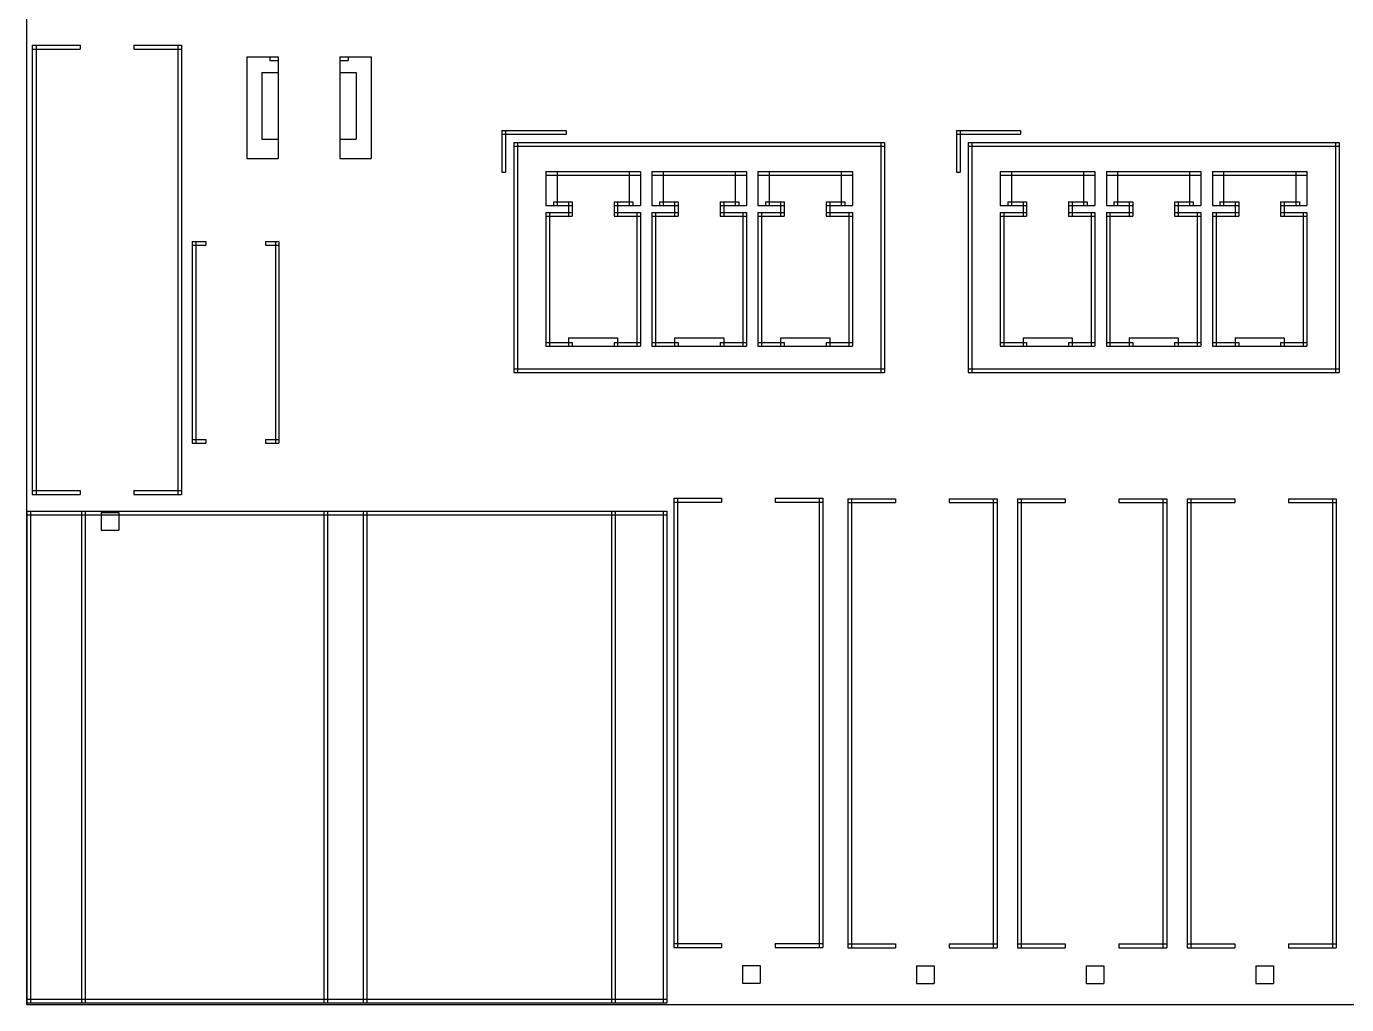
# Model space of a CAD drawing. Header units: metres. Extents: x 0 to 5834, y -4040 to 50.
# Drawn here: x 0 to 1716, y -4040 to -2769 of the extents above; entities that cross this region are included whole.
import ezdxf

# ---------------------------------------------------------------- set-up
doc = ezdxf.new("R2010")
doc.units = ezdxf.units.M

msp = doc.modelspace()

# ---------------------------------------------------------------- linework, layer by layer
for p, q in [((0, 0), (0, -4039.968504)), ((0, -4039.968504), (5833.913386, -4039.968504))]:
    msp.add_line(p, q)
at = {"layer": '1'}
for p, q in [((7.594488, -2793.287402), (69.681102, -2793.287402)), ((7.594488, -2793.287402), (7.594488, -2798.287402)), ((7.594488, -2793.287402), (12.594488, -2793.287402)), ((7.594488, -2793.287402), (7.594488, -3377.027559)), ((12.594488, -2793.287402), (12.594488, -3377.027559)), ((69.681102, -2793.287402), (69.681102, -2798.287402)), ((139.484252, -2793.287402), (201.570866, -2793.287402)), ((139.484252, -2793.287402), (139.484252, -2798.287402)), ((196.570866, -2793.287402), (201.570866, -2793.287402)), ((196.570866, -2793.287402), (196.570866, -3377.027559)), ((201.570866, -2793.287402), (201.570866, -2798.287402)), ((201.570866, -2793.287402), (201.570866, -3377.027559)), ((7.594488, -2798.287402), (69.681102, -2798.287402)), ((139.484252, -2798.287402), (201.570866, -2798.287402)), ((286.440945, -2808.204724), (327.046929, -2808.204724)), ((286.440945, -2808.204724), (286.440945, -2940.186417)), ((316.125984, -2808.204724), (326.992126, -2808.204724)), ((316.125984, -2808.204724), (316.125984, -2812.929134)), ((316.125984, -2812.929134), (326.992126, -2812.929134)), ((326.992126, -2808.204724), (326.992126, -2812.929134)), ((327.046929, -2808.204724), (327.046929, -2940.186417)), ((407.252283, -2808.204724), (447.858268, -2808.204724)), ((407.252283, -2808.204724), (407.252283, -2940.186417)), ((407.307087, -2808.204724), (418.173228, -2808.204724)), ((407.307087, -2808.204724), (407.307087, -2812.929134)), ((407.307087, -2812.929134), (418.173228, -2812.929134)), ((418.173228, -2808.204724), (418.173228, -2812.929134)), ((447.858268, -2808.204724), (447.858268, -2940.186417)), ((305.732283, -2828.639331), (326.998543, -2828.639331)), ((305.732283, -2828.639331), (305.732283, -2915.335827)), ((326.998543, -2828.639331), (326.998543, -2915.335827)), ((407.300669, -2828.639331), (428.566929, -2828.639331)), ((407.300669, -2828.639331), (407.300669, -2915.335827)), ((428.566929, -2828.639331), (428.566929, -2915.335827)), ((305.732283, -2915.335827), (326.998543, -2915.335827)), ((407.300669, -2915.335827), (428.566929, -2915.335827)), ((617.929134, -2904.110236), (701.393701, -2904.110236)), ((617.929134, -2904.110236), (617.929134, -2908.834646)), ((617.929134, -2904.110236), (622.653543, -2904.110236)), ((617.929134, -2904.110236), (617.929134, -2958.047244)), ((617.929134, -2908.834646), (701.393701, -2908.834646)), ((622.653543, -2904.110236), (622.653543, -2958.047244)), ((701.393701, -2904.110236), (701.393701, -2908.834646)), ((1208.480315, -2904.110236), (1213.204724, -2904.110236)), ((1208.480315, -2904.110236), (1208.480315, -2958.047244)), ((1208.480315, -2904.110236), (1291.944882, -2904.110236)), ((1208.480315, -2904.110236), (1208.480315, -2908.834646)), ((1208.480315, -2908.834646), (1291.944882, -2908.834646)), ((1213.204724, -2904.110236), (1213.204724, -2958.047244)), ((1291.944882, -2904.110236), (1291.944882, -2908.834646)), ((633.283465, -2919.464567), (1115.173228, -2919.464567)), ((633.283465, -2919.464567), (633.283465, -2924.188976)), ((633.283465, -2919.464567), (638.007874, -2919.464567)), ((633.283465, -2919.464567), (633.283465, -3218.283465)), ((633.283465, -2924.188976), (1115.173228, -2924.188976)), ((638.007874, -2919.464567), (638.007874, -3218.283465)), ((1110.448819, -2919.464567), (1115.173228, -2919.464567)), ((1110.448819, -2919.464567), (1110.448819, -3218.283465)), ((1115.173228, -2919.464567), (1115.173228, -2924.188976)), ((1115.173228, -2919.464567), (1115.173228, -3218.283465)), ((1223.834646, -2919.464567), (1228.559055, -2919.464567)), ((1223.834646, -2919.464567), (1223.834646, -3218.283465)), ((1223.834646, -2919.464567), (1705.724409, -2919.464567)), ((1223.834646, -2919.464567), (1223.834646, -2924.188976)), ((1223.834646, -2924.188976), (1705.724409, -2924.188976)), ((1228.559055, -2919.464567), (1228.559055, -3218.283465)), ((1701, -2919.464567), (1705.724409, -2919.464567)), ((1701, -2919.464567), (1701, -3218.283465)), ((1705.724409, -2919.464567), (1705.724409, -3218.283465)), ((1705.724409, -2919.464567), (1705.724409, -2924.188976)), ((286.440945, -2940.186417), (327.046929, -2940.186417)), ((407.252283, -2940.186417), (447.858268, -2940.186417)), ((617.929134, -2958.047244), (622.653543, -2958.047244)), ((675.015748, -2957.259843), (689.582677, -2957.259843)), ((675.015748, -2957.259843), (675.015748, -3001.354331)), ((675.015748, -2957.259843), (797.850394, -2957.259843)), ((675.015748, -2957.259843), (675.015748, -2961.984252)), ((675.015748, -2961.984252), (797.850394, -2961.984252)), ((689.582677, -2957.259843), (689.582677, -3001.354331)), ((783.283465, -2957.259843), (797.850394, -2957.259843)), ((783.283465, -2957.259843), (783.283465, -3001.354331)), ((797.850394, -2957.259843), (797.850394, -2961.984252)), ((797.850394, -2957.259843), (797.850394, -3001.354331)), ((812.811024, -2957.259843), (935.645669, -2957.259843)), ((812.811024, -2957.259843), (812.811024, -2961.984252)), ((812.811024, -2957.259843), (827.377953, -2957.259843)), ((812.811024, -2957.259843), (812.811024, -3001.354331)), ((812.811024, -2961.984252), (935.645669, -2961.984252)), ((827.377953, -2957.259843), (827.377953, -3001.354331)), ((921.07874, -2957.259843), (935.645669, -2957.259843)), ((921.07874, -2957.259843), (921.07874, -3001.354331)), ((935.645669, -2957.259843), (935.645669, -3001.354331)), ((935.645669, -2957.259843), (935.645669, -2961.984252)), ((950.606299, -2957.259843), (1073.440945, -2957.259843)), ((950.606299, -2957.259843), (950.606299, -2961.984252)), ((950.606299, -2957.259843), (965.173228, -2957.259843)), ((950.606299, -2957.259843), (950.606299, -3001.354331)), ((950.606299, -2961.984252), (1073.440945, -2961.984252)), ((965.173228, -2957.259843), (965.173228, -3001.354331)), ((1058.874016, -2957.259843), (1073.440945, -2957.259843)), ((1058.874016, -2957.259843), (1058.874016, -3001.354331)), ((1073.440945, -2957.259843), (1073.440945, -2961.984252)), ((1073.440945, -2957.259843), (1073.440945, -3001.354331)), ((1208.480315, -2958.047244), (1213.204724, -2958.047244)), ((1265.566929, -2957.259843), (1388.401575, -2957.259843)), ((1265.566929, -2957.259843), (1265.566929, -2961.984252)), ((1265.566929, -2957.259843), (1280.133858, -2957.259843)), ((1265.566929, -2957.259843), (1265.566929, -3001.354331)), ((1265.566929, -2961.984252), (1388.401575, -2961.984252)), ((1280.133858, -2957.259843), (1280.133858, -3001.354331)), ((1373.834646, -2957.259843), (1388.401575, -2957.259843)), ((1373.834646, -2957.259843), (1373.834646, -3001.354331)), ((1388.401575, -2957.259843), (1388.401575, -3001.354331)), ((1388.401575, -2957.259843), (1388.401575, -2961.984252)), ((1403.362205, -2957.259843), (1526.19685, -2957.259843)), ((1403.362205, -2957.259843), (1403.362205, -2961.984252)), ((1403.362205, -2957.259843), (1417.929134, -2957.259843)), ((1403.362205, -2957.259843), (1403.362205, -3001.354331)), ((1403.362205, -2961.984252), (1526.19685, -2961.984252)), ((1417.929134, -2957.259843), (1417.929134, -3001.354331)), ((1511.629921, -2957.259843), (1526.19685, -2957.259843)), ((1511.629921, -2957.259843), (1511.629921, -3001.354331)), ((1526.19685, -2957.259843), (1526.19685, -2961.984252)), ((1526.19685, -2957.259843), (1526.19685, -3001.354331)), ((1541.15748, -2957.259843), (1663.992126, -2957.259843)), ((1541.15748, -2957.259843), (1541.15748, -2961.984252)), ((1541.15748, -2957.259843), (1555.724409, -2957.259843)), ((1541.15748, -2957.259843), (1541.15748, -3001.354331)), ((1541.15748, -2961.984252), (1663.992126, -2961.984252)), ((1555.724409, -2957.259843), (1555.724409, -3001.354331)), ((1649.425197, -2957.259843), (1663.992126, -2957.259843)), ((1649.425197, -2957.259843), (1649.425197, -3001.354331)), ((1663.992126, -2957.259843), (1663.992126, -2961.984252)), ((1663.992126, -2957.259843), (1663.992126, -3001.354331)), ((675.015748, -3001.354331), (689.582677, -3001.354331)), ((684.858268, -2996.629921), (709.267717, -2996.629921)), ((684.858268, -2996.629921), (684.858268, -3001.354331)), ((684.858268, -3001.354331), (709.267717, -3001.354331)), ((704.543307, -2996.629921), (709.267717, -2996.629921)), ((704.543307, -2996.629921), (704.543307, -3015.133858)), ((709.267717, -2996.629921), (709.267717, -3001.354331)), ((709.267717, -2996.629921), (709.267717, -3015.133858)), ((763.598425, -2996.629921), (768.322835, -2996.629921)), ((763.598425, -2996.629921), (763.598425, -3015.133858)), ((763.598425, -2996.629921), (788.007874, -2996.629921)), ((763.598425, -2996.629921), (763.598425, -3001.354331)), ((763.598425, -3001.354331), (788.007874, -3001.354331)), ((768.322835, -2996.629921), (768.322835, -3015.133858)), ((783.283465, -3001.354331), (797.850394, -3001.354331)), ((788.007874, -2996.629921), (788.007874, -3001.354331)), ((812.811024, -3001.354331), (827.377953, -3001.354331)), ((822.653543, -2996.629921), (847.062992, -2996.629921)), ((822.653543, -2996.629921), (822.653543, -3001.354331)), ((822.653543, -3001.354331), (847.062992, -3001.354331)), ((842.338583, -2996.629921), (847.062992, -2996.629921)), ((842.338583, -2996.629921), (842.338583, -3015.133858)), ((847.062992, -2996.629921), (847.062992, -3001.354331)), ((847.062992, -2996.629921), (847.062992, -3015.133858)), ((901.393701, -2996.629921), (906.11811, -2996.629921)), ((901.393701, -2996.629921), (901.393701, -3015.133858)), ((901.393701, -2996.629921), (925.80315, -2996.629921)), ((901.393701, -2996.629921), (901.393701, -3001.354331)), ((901.393701, -3001.354331), (925.80315, -3001.354331)), ((906.11811, -2996.629921), (906.11811, -3015.133858)), ((921.07874, -3001.354331), (935.645669, -3001.354331)), ((925.80315, -2996.629921), (925.80315, -3001.354331)), ((950.606299, -3001.354331), (965.173228, -3001.354331)), ((960.448819, -2996.629921), (984.858268, -2996.629921)), ((960.448819, -2996.629921), (960.448819, -3001.354331)), ((960.448819, -3001.354331), (984.858268, -3001.354331)), ((980.133858, -2996.629921), (984.858268, -2996.629921)), ((980.133858, -2996.629921), (980.133858, -3015.133858)), ((984.858268, -2996.629921), (984.858268, -3001.354331)), ((984.858268, -2996.629921), (984.858268, -3015.133858)), ((1039.188976, -2996.629921), (1043.913386, -2996.629921)), ((1039.188976, -2996.629921), (1039.188976, -3015.133858)), ((1039.188976, -2996.629921), (1063.598425, -2996.629921)), ((1039.188976, -2996.629921), (1039.188976, -3001.354331)), ((1039.188976, -3001.354331), (1063.598425, -3001.354331)), ((1043.913386, -2996.629921), (1043.913386, -3015.133858)), ((1058.874016, -3001.354331), (1073.440945, -3001.354331)), ((1063.598425, -2996.629921), (1063.598425, -3001.354331)), ((1265.566929, -3001.354331), (1280.133858, -3001.354331)), ((1275.409449, -2996.629921), (1299.818898, -2996.629921)), ((1275.409449, -2996.629921), (1275.409449, -3001.354331)), ((1275.409449, -3001.354331), (1299.818898, -3001.354331)), ((1295.094488, -2996.629921), (1299.818898, -2996.629921)), ((1295.094488, -2996.629921), (1295.094488, -3015.133858)), ((1299.818898, -2996.629921), (1299.818898, -3015.133858)), ((1299.818898, -2996.629921), (1299.818898, -3001.354331)), ((1354.149606, -2996.629921), (1378.559055, -2996.629921)), ((1354.149606, -2996.629921), (1354.149606, -3001.354331)), ((1354.149606, -2996.629921), (1358.874016, -2996.629921)), ((1354.149606, -2996.629921), (1354.149606, -3015.133858)), ((1354.149606, -3001.354331), (1378.559055, -3001.354331)), ((1358.874016, -2996.629921), (1358.874016, -3015.133858)), ((1373.834646, -3001.354331), (1388.401575, -3001.354331)), ((1378.559055, -2996.629921), (1378.559055, -3001.354331)), ((1403.362205, -3001.354331), (1417.929134, -3001.354331)), ((1413.204724, -2996.629921), (1437.614173, -2996.629921)), ((1413.204724, -2996.629921), (1413.204724, -3001.354331)), ((1413.204724, -3001.354331), (1437.614173, -3001.354331)), ((1432.889764, -2996.629921), (1437.614173, -2996.629921)), ((1432.889764, -2996.629921), (1432.889764, -3015.133858)), ((1437.614173, -2996.629921), (1437.614173, -3015.133858)), ((1437.614173, -2996.629921), (1437.614173, -3001.354331)), ((1491.944882, -2996.629921), (1496.669291, -2996.629921)), ((1491.944882, -2996.629921), (1491.944882, -3015.133858)), ((1491.944882, -2996.629921), (1516.354331, -2996.629921)), ((1491.944882, -2996.629921), (1491.944882, -3001.354331)), ((1491.944882, -3001.354331), (1516.354331, -3001.354331)), ((1496.669291, -2996.629921), (1496.669291, -3015.133858)), ((1511.629921, -3001.354331), (1526.19685, -3001.354331)), ((1516.354331, -2996.629921), (1516.354331, -3001.354331)), ((1541.15748, -3001.354331), (1555.724409, -3001.354331)), ((1551, -2996.629921), (1575.409449, -2996.629921)), ((1551, -2996.629921), (1551, -3001.354331)), ((1551, -3001.354331), (1575.409449, -3001.354331)), ((1570.685039, -2996.629921), (1575.409449, -2996.629921)), ((1570.685039, -2996.629921), (1570.685039, -3015.133858)), ((1575.409449, -2996.629921), (1575.409449, -3015.133858)), ((1575.409449, -2996.629921), (1575.409449, -3001.354331)), ((1629.740157, -2996.629921), (1634.464567, -2996.629921)), ((1629.740157, -2996.629921), (1629.740157, -3015.133858)), ((1629.740157, -2996.629921), (1654.149606, -2996.629921)), ((1629.740157, -2996.629921), (1629.740157, -3001.354331)), ((1629.740157, -3001.354331), (1654.149606, -3001.354331)), ((1634.464567, -2996.629921), (1634.464567, -3015.133858)), ((1649.425197, -3001.354331), (1663.992126, -3001.354331)), ((1654.149606, -2996.629921), (1654.149606, -3001.354331)), ((675.015748, -3010.409449), (679.740157, -3010.409449)), ((675.015748, -3010.409449), (675.015748, -3184.425197)), ((675.015748, -3010.409449), (709.267717, -3010.409449)), ((675.015748, -3010.409449), (675.015748, -3015.133858)), ((675.015748, -3015.133858), (709.267717, -3015.133858)), ((679.740157, -3010.409449), (679.740157, -3184.425197)), ((704.543307, -3015.133858), (709.267717, -3015.133858)), ((709.267717, -3010.409449), (709.267717, -3015.133858)), ((763.598425, -3010.409449), (797.850394, -3010.409449)), ((763.598425, -3010.409449), (763.598425, -3015.133858)), ((763.598425, -3015.133858), (797.850394, -3015.133858)), ((763.598425, -3015.133858), (768.322835, -3015.133858)), ((793.125984, -3010.409449), (797.850394, -3010.409449)), ((793.125984, -3010.409449), (793.125984, -3184.425197)), ((797.850394, -3010.409449), (797.850394, -3015.133858)), ((797.850394, -3010.409449), (797.850394, -3184.425197)), ((812.811024, -3010.409449), (817.535433, -3010.409449)), ((812.811024, -3010.409449), (812.811024, -3184.425197)), ((812.811024, -3010.409449), (847.062992, -3010.409449)), ((812.811024, -3010.409449), (812.811024, -3015.133858)), ((812.811024, -3015.133858), (847.062992, -3015.133858)), ((817.535433, -3010.409449), (817.535433, -3184.425197)), ((842.338583, -3015.133858), (847.062992, -3015.133858)), ((847.062992, -3010.409449), (847.062992, -3015.133858)), ((901.393701, -3010.409449), (935.645669, -3010.409449)), ((901.393701, -3010.409449), (901.393701, -3015.133858)), ((901.393701, -3015.133858), (935.645669, -3015.133858)), ((901.393701, -3015.133858), (906.11811, -3015.133858)), ((930.92126, -3010.409449), (935.645669, -3010.409449)), ((930.92126, -3010.409449), (930.92126, -3184.425197)), ((935.645669, -3010.409449), (935.645669, -3015.133858)), ((935.645669, -3010.409449), (935.645669, -3184.425197)), ((950.606299, -3010.409449), (955.330709, -3010.409449)), ((950.606299, -3010.409449), (950.606299, -3184.425197)), ((950.606299, -3010.409449), (984.858268, -3010.409449)), ((950.606299, -3010.409449), (950.606299, -3015.133858)), ((950.606299, -3015.133858), (984.858268, -3015.133858)), ((955.330709, -3010.409449), (955.330709, -3184.425197)), ((980.133858, -3015.133858), (984.858268, -3015.133858)), ((984.858268, -3010.409449), (984.858268, -3015.133858)), ((1039.188976, -3010.409449), (1073.440945, -3010.409449)), ((1039.188976, -3010.409449), (1039.188976, -3015.133858)), ((1039.188976, -3015.133858), (1043.913386, -3015.133858)), ((1039.188976, -3015.133858), (1073.440945, -3015.133858)), ((1068.716535, -3010.409449), (1073.440945, -3010.409449)), ((1068.716535, -3010.409449), (1068.716535, -3184.425197)), ((1073.440945, -3010.409449), (1073.440945, -3015.133858)), ((1073.440945, -3010.409449), (1073.440945, -3184.425197)), ((1265.566929, -3010.409449), (1299.818898, -3010.409449)), ((1265.566929, -3010.409449), (1265.566929, -3015.133858)), ((1265.566929, -3010.409449), (1270.291339, -3010.409449)), ((1265.566929, -3010.409449), (1265.566929, -3184.425197)), ((1265.566929, -3015.133858), (1299.818898, -3015.133858)), ((1270.291339, -3010.409449), (1270.291339, -3184.425197)), ((1295.094488, -3015.133858), (1299.818898, -3015.133858)), ((1299.818898, -3010.409449), (1299.818898, -3015.133858)), ((1354.149606, -3010.409449), (1388.401575, -3010.409449)), ((1354.149606, -3010.409449), (1354.149606, -3015.133858)), ((1354.149606, -3015.133858), (1358.874016, -3015.133858)), ((1354.149606, -3015.133858), (1388.401575, -3015.133858)), ((1383.677165, -3010.409449), (1388.401575, -3010.409449)), ((1383.677165, -3010.409449), (1383.677165, -3184.425197)), ((1388.401575, -3010.409449), (1388.401575, -3184.425197)), ((1388.401575, -3010.409449), (1388.401575, -3015.133858)), ((1403.362205, -3010.409449), (1408.086614, -3010.409449)), ((1403.362205, -3010.409449), (1403.362205, -3184.425197)), ((1403.362205, -3010.409449), (1437.614173, -3010.409449)), ((1403.362205, -3010.409449), (1403.362205, -3015.133858)), ((1403.362205, -3015.133858), (1437.614173, -3015.133858)), ((1408.086614, -3010.409449), (1408.086614, -3184.425197)), ((1432.889764, -3015.133858), (1437.614173, -3015.133858)), ((1437.614173, -3010.409449), (1437.614173, -3015.133858)), ((1491.944882, -3010.409449), (1526.19685, -3010.409449)), ((1491.944882, -3010.409449), (1491.944882, -3015.133858)), ((1491.944882, -3015.133858), (1496.669291, -3015.133858)), ((1491.944882, -3015.133858), (1526.19685, -3015.133858)), ((1521.472441, -3010.409449), (1526.19685, -3010.409449)), ((1521.472441, -3010.409449), (1521.472441, -3184.425197)), ((1526.19685, -3010.409449), (1526.19685, -3015.133858)), ((1526.19685, -3010.409449), (1526.19685, -3184.425197)), ((1541.15748, -3010.409449), (1575.409449, -3010.409449)), ((1541.15748, -3010.409449), (1541.15748, -3015.133858)), ((1541.15748, -3010.409449), (1545.88189, -3010.409449)), ((1541.15748, -3010.409449), (1541.15748, -3184.425197)), ((1541.15748, -3015.133858), (1575.409449, -3015.133858)), ((1545.88189, -3010.409449), (1545.88189, -3184.425197)), ((1570.685039, -3015.133858), (1575.409449, -3015.133858)), ((1575.409449, -3010.409449), (1575.409449, -3015.133858)), ((1629.740157, -3010.409449), (1663.992126, -3010.409449)), ((1629.740157, -3010.409449), (1629.740157, -3015.133858)), ((1629.740157, -3015.133858), (1663.992126, -3015.133858)), ((1629.740157, -3015.133858), (1634.464567, -3015.133858)), ((1659.267717, -3010.409449), (1663.992126, -3010.409449)), ((1659.267717, -3010.409449), (1659.267717, -3184.425197)), ((1663.992126, -3010.409449), (1663.992126, -3015.133858)), ((1663.992126, -3010.409449), (1663.992126, -3184.425197)), ((215.606299, -3048.11811), (220.330709, -3048.11811)), ((215.606299, -3048.11811), (215.606299, -3310.322835)), ((215.606299, -3048.11811), (233.322835, -3048.11811)), ((215.606299, -3048.11811), (215.606299, -3052.84252)), ((215.606299, -3052.84252), (233.322835, -3052.84252)), ((220.330709, -3048.11811), (220.330709, -3310.322835)), ((233.322835, -3048.11811), (233.322835, -3052.84252)), ((310.488189, -3048.11811), (328.204724, -3048.11811)), ((310.488189, -3048.11811), (310.488189, -3052.84252)), ((310.488189, -3052.84252), (328.204724, -3052.84252)), ((323.480315, -3048.11811), (328.204724, -3048.11811)), ((323.480315, -3048.11811), (323.480315, -3310.322835)), ((328.204724, -3048.11811), (328.204724, -3310.322835)), ((328.204724, -3048.11811), (328.204724, -3052.84252)), ((704.543307, -3173.476772), (768.308937, -3173.476772)), ((704.543307, -3173.476772), (704.543307, -3184.425197)), ((768.308937, -3173.476772), (768.308937, -3184.425197)), ((842.338583, -3173.476772), (906.104213, -3173.476772)), ((842.338583, -3173.476772), (842.338583, -3184.425197)), ((906.104213, -3173.476772), (906.104213, -3184.425197)), ((980.133858, -3173.476772), (1043.899488, -3173.476772)), ((980.133858, -3173.476772), (980.133858, -3184.425197)), ((1043.899488, -3173.476772), (1043.899488, -3184.425197)), ((1295.094488, -3173.476772), (1358.860118, -3173.476772)), ((1295.094488, -3173.476772), (1295.094488, -3184.425197)), ((1358.860118, -3173.476772), (1358.860118, -3184.425197)), ((1432.889764, -3173.476772), (1496.655394, -3173.476772)), ((1432.889764, -3173.476772), (1432.889764, -3184.425197)), ((1496.655394, -3173.476772), (1496.655394, -3184.425197)), ((1570.685039, -3173.476772), (1634.450669, -3173.476772)), ((1570.685039, -3173.476772), (1570.685039, -3184.425197)), ((1634.450669, -3173.476772), (1634.450669, -3184.425197)), ((675.015748, -3179.700787), (709.267717, -3179.700787)), ((675.015748, -3179.700787), (675.015748, -3184.425197)), ((675.015748, -3184.425197), (679.740157, -3184.425197)), ((675.015748, -3184.425197), (709.267717, -3184.425197)), ((704.543307, -3184.425197), (768.308937, -3184.425197)), ((709.267717, -3179.700787), (709.267717, -3184.425197)), ((763.598425, -3179.700787), (797.850394, -3179.700787)), ((763.598425, -3179.700787), (763.598425, -3184.425197)), ((763.598425, -3184.425197), (797.850394, -3184.425197)), ((793.125984, -3184.425197), (797.850394, -3184.425197)), ((797.850394, -3179.700787), (797.850394, -3184.425197)), ((812.811024, -3179.700787), (847.062992, -3179.700787)), ((812.811024, -3179.700787), (812.811024, -3184.425197)), ((812.811024, -3184.425197), (817.535433, -3184.425197)), ((812.811024, -3184.425197), (847.062992, -3184.425197)), ((842.338583, -3184.425197), (906.104213, -3184.425197)), ((847.062992, -3179.700787), (847.062992, -3184.425197)), ((901.393701, -3179.700787), (935.645669, -3179.700787)), ((901.393701, -3179.700787), (901.393701, -3184.425197)), ((901.393701, -3184.425197), (935.645669, -3184.425197)), ((930.92126, -3184.425197), (935.645669, -3184.425197)), ((935.645669, -3179.700787), (935.645669, -3184.425197)), ((950.606299, -3179.700787), (984.858268, -3179.700787)), ((950.606299, -3179.700787), (950.606299, -3184.425197)), ((950.606299, -3184.425197), (955.330709, -3184.425197)), ((950.606299, -3184.425197), (984.858268, -3184.425197)), ((980.133858, -3184.425197), (1043.899488, -3184.425197)), ((984.858268, -3179.700787), (984.858268, -3184.425197)), ((1039.188976, -3179.700787), (1073.440945, -3179.700787)), ((1039.188976, -3179.700787), (1039.188976, -3184.425197)), ((1039.188976, -3184.425197), (1073.440945, -3184.425197)), ((1068.716535, -3184.425197), (1073.440945, -3184.425197)), ((1073.440945, -3179.700787), (1073.440945, -3184.425197)), ((1265.566929, -3179.700787), (1299.818898, -3179.700787)), ((1265.566929, -3179.700787), (1265.566929, -3184.425197)), ((1265.566929, -3184.425197), (1270.291339, -3184.425197)), ((1265.566929, -3184.425197), (1299.818898, -3184.425197)), ((1295.094488, -3184.425197), (1358.860118, -3184.425197)), ((1299.818898, -3179.700787), (1299.818898, -3184.425197)), ((1354.149606, -3179.700787), (1388.401575, -3179.700787)), ((1354.149606, -3179.700787), (1354.149606, -3184.425197)), ((1354.149606, -3184.425197), (1388.401575, -3184.425197)), ((1383.677165, -3184.425197), (1388.401575, -3184.425197)), ((1388.401575, -3179.700787), (1388.401575, -3184.425197)), ((1403.362205, -3179.700787), (1437.614173, -3179.700787)), ((1403.362205, -3179.700787), (1403.362205, -3184.425197)), ((1403.362205, -3184.425197), (1437.614173, -3184.425197)), ((1403.362205, -3184.425197), (1408.086614, -3184.425197)), ((1432.889764, -3184.425197), (1496.655394, -3184.425197)), ((1437.614173, -3179.700787), (1437.614173, -3184.425197)), ((1491.944882, -3179.700787), (1526.19685, -3179.700787)), ((1491.944882, -3179.700787), (1491.944882, -3184.425197)), ((1491.944882, -3184.425197), (1526.19685, -3184.425197)), ((1521.472441, -3184.425197), (1526.19685, -3184.425197)), ((1526.19685, -3179.700787), (1526.19685, -3184.425197)), ((1541.15748, -3179.700787), (1575.409449, -3179.700787)), ((1541.15748, -3179.700787), (1541.15748, -3184.425197)), ((1541.15748, -3184.425197), (1575.409449, -3184.425197)), ((1541.15748, -3184.425197), (1545.88189, -3184.425197)), ((1570.685039, -3184.425197), (1634.450669, -3184.425197)), ((1575.409449, -3179.700787), (1575.409449, -3184.425197)), ((1629.740157, -3179.700787), (1663.992126, -3179.700787)), ((1629.740157, -3179.700787), (1629.740157, -3184.425197)), ((1629.740157, -3184.425197), (1663.992126, -3184.425197)), ((1659.267717, -3184.425197), (1663.992126, -3184.425197)), ((1663.992126, -3179.700787), (1663.992126, -3184.425197)), ((633.283465, -3213.559055), (1115.173228, -3213.559055)), ((633.283465, -3213.559055), (633.283465, -3218.283465)), ((633.283465, -3218.283465), (638.007874, -3218.283465)), ((633.283465, -3218.283465), (1115.173228, -3218.283465)), ((1110.448819, -3218.283465), (1115.173228, -3218.283465)), ((1115.173228, -3213.559055), (1115.173228, -3218.283465)), ((1223.834646, -3213.559055), (1705.724409, -3213.559055)), ((1223.834646, -3213.559055), (1223.834646, -3218.283465)), ((1223.834646, -3218.283465), (1228.559055, -3218.283465)), ((1223.834646, -3218.283465), (1705.724409, -3218.283465)), ((1701, -3218.283465), (1705.724409, -3218.283465)), ((1705.724409, -3213.559055), (1705.724409, -3218.283465)), ((215.606299, -3305.598425), (233.322835, -3305.598425)), ((215.606299, -3305.598425), (215.606299, -3310.322835)), ((215.606299, -3310.322835), (220.330709, -3310.322835)), ((215.606299, -3310.322835), (233.322835, -3310.322835)), ((233.322835, -3305.598425), (233.322835, -3310.322835)), ((310.488189, -3305.598425), (328.204724, -3305.598425)), ((310.488189, -3305.598425), (310.488189, -3310.322835)), ((310.488189, -3310.322835), (328.204724, -3310.322835)), ((323.480315, -3310.322835), (328.204724, -3310.322835)), ((328.204724, -3305.598425), (328.204724, -3310.322835)), ((7.594488, -3372.027559), (69.681102, -3372.027559)), ((7.594488, -3372.027559), (7.594488, -3377.027559)), ((7.594488, -3377.027559), (69.681102, -3377.027559)), ((7.594488, -3377.027559), (12.594488, -3377.027559)), ((69.681102, -3372.027559), (69.681102, -3377.027559)), ((139.484252, -3372.027559), (201.570866, -3372.027559)), ((139.484252, -3372.027559), (139.484252, -3377.027559)), ((139.484252, -3377.027559), (201.570866, -3377.027559)), ((196.570866, -3377.027559), (201.570866, -3377.027559)), ((201.570866, -3372.027559), (201.570866, -3377.027559)), ((841.122047, -3381.870079), (846.122047, -3381.870079)), ((841.122047, -3381.870079), (841.122047, -3965.610236)), ((841.122047, -3381.870079), (903.208661, -3381.870079)), ((841.122047, -3381.870079), (841.122047, -3386.870079)), ((841.122047, -3386.870079), (903.208661, -3386.870079)), ((846.122047, -3381.870079), (846.122047, -3965.610236)), ((903.208661, -3381.870079), (903.208661, -3386.870079)), ((973.011811, -3381.870079), (1035.098425, -3381.870079)), ((973.011811, -3381.870079), (973.011811, -3386.870079)), ((973.011811, -3386.870079), (1035.098425, -3386.870079)), ((1030.098425, -3381.870079), (1035.098425, -3381.870079)), ((1030.098425, -3381.870079), (1030.098425, -3965.610236)), ((1035.098425, -3381.870079), (1035.098425, -3965.610236)), ((1035.098425, -3381.870079), (1035.098425, -3386.870079)), ((1067.30315, -3382.46063), (1072.30315, -3382.46063)), ((1067.30315, -3382.46063), (1067.30315, -3966.200787)), ((1067.30315, -3382.46063), (1129.389764, -3382.46063)), ((1067.30315, -3382.46063), (1067.30315, -3387.46063)), ((1067.30315, -3387.46063), (1129.389764, -3387.46063)), ((1072.30315, -3382.46063), (1072.30315, -3966.200787)), ((1129.389764, -3382.46063), (1129.389764, -3387.46063)), ((1199.192913, -3382.46063), (1261.279528, -3382.46063)), ((1199.192913, -3382.46063), (1199.192913, -3387.46063)), ((1199.192913, -3387.46063), (1261.279528, -3387.46063)), ((1256.279528, -3382.46063), (1261.279528, -3382.46063)), ((1256.279528, -3382.46063), (1256.279528, -3966.200787)), ((1261.279528, -3382.46063), (1261.279528, -3387.46063)), ((1261.279528, -3382.46063), (1261.279528, -3966.200787)), ((1287.775591, -3382.46063), (1292.775591, -3382.46063)), ((1287.775591, -3382.46063), (1287.775591, -3966.200787)), ((1287.775591, -3382.46063), (1349.862205, -3382.46063)), ((1287.775591, -3382.46063), (1287.775591, -3387.46063)), ((1287.775591, -3387.46063), (1349.862205, -3387.46063)), ((1292.775591, -3382.46063), (1292.775591, -3966.200787)), ((1349.862205, -3382.46063), (1349.862205, -3387.46063)), ((1419.665354, -3382.46063), (1481.751969, -3382.46063)), ((1419.665354, -3382.46063), (1419.665354, -3387.46063)), ((1419.665354, -3387.46063), (1481.751969, -3387.46063)), ((1476.751969, -3382.46063), (1481.751969, -3382.46063)), ((1476.751969, -3382.46063), (1476.751969, -3966.200787)), ((1481.751969, -3382.46063), (1481.751969, -3966.200787)), ((1481.751969, -3382.46063), (1481.751969, -3387.46063)), ((1508.248031, -3382.46063), (1513.248031, -3382.46063)), ((1508.248031, -3382.46063), (1508.248031, -3966.200787)), ((1508.248031, -3382.46063), (1570.334646, -3382.46063)), ((1508.248031, -3382.46063), (1508.248031, -3387.46063)), ((1508.248031, -3387.46063), (1570.334646, -3387.46063)), ((1513.248031, -3382.46063), (1513.248031, -3966.200787)), ((1570.334646, -3382.46063), (1570.334646, -3387.46063)), ((1640.137795, -3382.46063), (1702.224409, -3382.46063)), ((1640.137795, -3382.46063), (1640.137795, -3387.46063)), ((1640.137795, -3387.46063), (1702.224409, -3387.46063)), ((1697.224409, -3382.46063), (1702.224409, -3382.46063)), ((1697.224409, -3382.46063), (1697.224409, -3966.200787)), ((1702.224409, -3382.46063), (1702.224409, -3966.200787)), ((1702.224409, -3382.46063), (1702.224409, -3387.46063)), ((0.622047, -3398.889764), (832.11811, -3398.889764)), ((0.622047, -3398.889764), (0.622047, -3403.614173)), ((0.622047, -3398.889764), (5.346457, -3398.889764)), ((0.622047, -3398.889764), (0.622047, -4037.472441)), ((0.622047, -3403.614173), (832.11811, -3403.614173)), ((5.346457, -3398.889764), (5.346457, -4037.472441)), ((71.488189, -3398.889764), (76.212598, -3398.889764)), ((71.488189, -3398.889764), (71.488189, -4037.472441)), ((76.212598, -3398.889764), (76.212598, -4037.472441)), ((97.046457, -3400.455906), (119.992913, -3400.455906)), ((97.046457, -3400.455906), (97.046457, -3423.402362)), ((119.992913, -3400.455906), (119.992913, -3423.402362)), ((386.448819, -3398.889764), (391.173228, -3398.889764)), ((386.448819, -3398.889764), (386.448819, -4037.472441)), ((391.173228, -3398.889764), (391.173228, -4037.472441)), ((437.629921, -3398.889764), (442.354331, -3398.889764)), ((437.629921, -3398.889764), (437.629921, -4037.472441)), ((442.354331, -3398.889764), (442.354331, -4037.472441)), ((760.464567, -3398.889764), (765.188976, -3398.889764)), ((760.464567, -3398.889764), (760.464567, -4037.472441)), ((765.188976, -3398.889764), (765.188976, -4037.472441)), ((827.393701, -3398.889764), (832.11811, -3398.889764)), ((827.393701, -3398.889764), (827.393701, -4037.472441)), ((832.11811, -3398.889764), (832.11811, -3403.614173)), ((832.11811, -3398.889764), (832.11811, -4037.472441)), ((97.046457, -3423.402362), (119.992913, -3423.402362)), ((841.122047, -3960.610236), (903.208661, -3960.610236)), ((841.122047, -3960.610236), (841.122047, -3965.610236)), ((903.208661, -3960.610236), (903.208661, -3965.610236)), ((973.011811, -3960.610236), (1035.098425, -3960.610236)), ((973.011811, -3960.610236), (973.011811, -3965.610236)), ((1035.098425, -3960.610236), (1035.098425, -3965.610236)), ((1067.30315, -3961.200787), (1129.389764, -3961.200787)), ((1067.30315, -3961.200787), (1067.30315, -3966.200787)), ((1129.389764, -3961.200787), (1129.389764, -3966.200787)), ((1199.192913, -3961.200787), (1261.279528, -3961.200787)), ((1199.192913, -3961.200787), (1199.192913, -3966.200787)), ((1261.279528, -3961.200787), (1261.279528, -3966.200787)), ((1287.775591, -3961.200787), (1349.862205, -3961.200787)), ((1287.775591, -3961.200787), (1287.775591, -3966.200787)), ((1349.862205, -3961.200787), (1349.862205, -3966.200787)), ((1419.665354, -3961.200787), (1481.751969, -3961.200787)), ((1419.665354, -3961.200787), (1419.665354, -3966.200787)), ((1481.751969, -3961.200787), (1481.751969, -3966.200787)), ((1508.248031, -3961.200787), (1570.334646, -3961.200787)), ((1508.248031, -3961.200787), (1508.248031, -3966.200787)), ((1570.334646, -3961.200787), (1570.334646, -3966.200787)), ((1640.137795, -3961.200787), (1702.224409, -3961.200787)), ((1640.137795, -3961.200787), (1640.137795, -3966.200787)), ((1702.224409, -3961.200787), (1702.224409, -3966.200787)), ((841.122047, -3965.610236), (846.122047, -3965.610236)), ((841.122047, -3965.610236), (903.208661, -3965.610236)), ((973.011811, -3965.610236), (1035.098425, -3965.610236)), ((1030.098425, -3965.610236), (1035.098425, -3965.610236)), ((1067.30315, -3966.200787), (1072.30315, -3966.200787)), ((1067.30315, -3966.200787), (1129.389764, -3966.200787)), ((1199.192913, -3966.200787), (1261.279528, -3966.200787)), ((1256.279528, -3966.200787), (1261.279528, -3966.200787)), ((1287.775591, -3966.200787), (1349.862205, -3966.200787)), ((1287.775591, -3966.200787), (1292.775591, -3966.200787)), ((1419.665354, -3966.200787), (1481.751969, -3966.200787)), ((1476.751969, -3966.200787), (1481.751969, -3966.200787)), ((1508.248031, -3966.200787), (1513.248031, -3966.200787)), ((1508.248031, -3966.200787), (1570.334646, -3966.200787)), ((1640.137795, -3966.200787), (1702.224409, -3966.200787)), ((1697.224409, -3966.200787), (1702.224409, -3966.200787)), ((930.574016, -3989.038583), (953.520472, -3989.038583)), ((930.574016, -3989.038583), (930.574016, -4011.985039)), ((953.520472, -3989.038583), (953.520472, -4011.985039)), ((1156.755118, -3989.629134), (1179.701575, -3989.629134)), ((1156.755118, -3989.629134), (1156.755118, -4012.575591)), ((1179.701575, -3989.629134), (1179.701575, -4012.575591)), ((1377.227559, -3989.629134), (1400.174016, -3989.629134)), ((1377.227559, -3989.629134), (1377.227559, -4012.575591)), ((1400.174016, -3989.629134), (1400.174016, -4012.575591)), ((1597.7, -3989.629134), (1620.646457, -3989.629134)), ((1597.7, -3989.629134), (1597.7, -4012.575591)), ((1620.646457, -3989.629134), (1620.646457, -4012.575591)), ((930.574016, -4011.985039), (953.520472, -4011.985039)), ((1156.755118, -4012.575591), (1179.701575, -4012.575591)), ((1377.227559, -4012.575591), (1400.174016, -4012.575591)), ((1597.7, -4012.575591), (1620.646457, -4012.575591)), ((0.622047, -4032.748031), (832.11811, -4032.748031)), ((0.622047, -4032.748031), (0.622047, -4037.472441)), ((0.622047, -4037.472441), (5.346457, -4037.472441)), ((0.622047, -4037.472441), (832.11811, -4037.472441)), ((71.488189, -4037.472441), (76.212598, -4037.472441)), ((386.448819, -4037.472441), (391.173228, -4037.472441)), ((437.629921, -4037.472441), (442.354331, -4037.472441)), ((760.464567, -4037.472441), (765.188976, -4037.472441)), ((827.393701, -4037.472441), (832.11811, -4037.472441)), ((832.11811, -4032.748031), (832.11811, -4037.472441))]:
    msp.add_line(p, q, dxfattribs=at)

doc.saveas('drawing.dxf')
